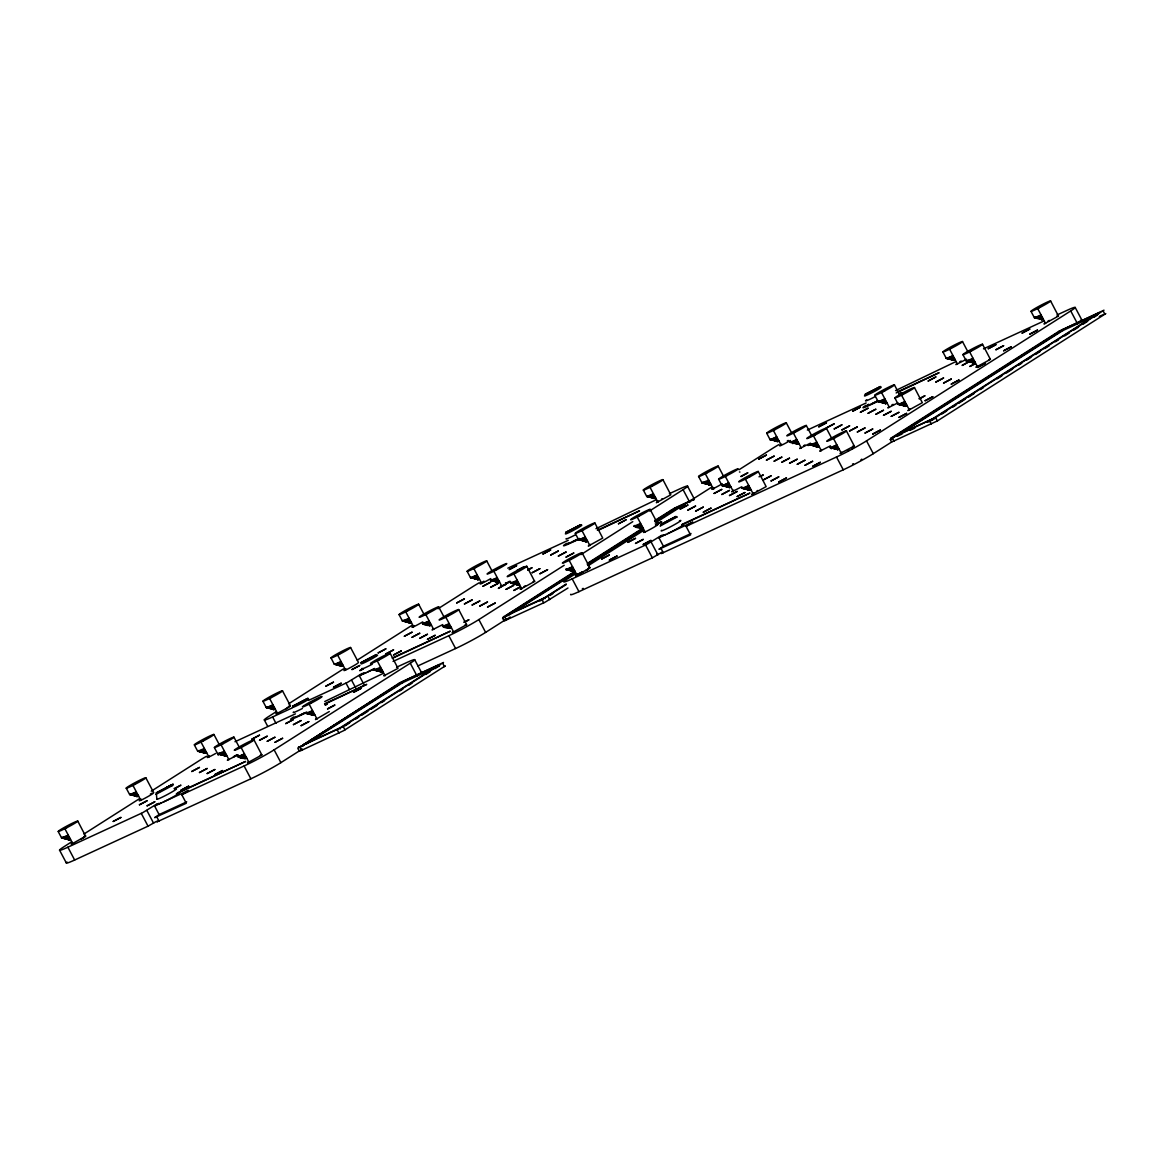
<?xml version="1.0" encoding="UTF-8"?>
<svg xmlns="http://www.w3.org/2000/svg" width="1164" height="1164" viewBox="0 0 1164 1164"><rect width="100%" height="100%" fill="white"/><g stroke="black" fill="none" stroke-linecap="round" stroke-linejoin="round"><path stroke-width="1.5" d="M68.254 835.112L67.556 835.446L69.593 839.724L65.344 836.509L68.938 839.855L63.525 837.309L68.938 839.855L70.509 839.375L67.556 835.446L61.59 837.934L58.2 831.533M81.32 839.055L85.132 836.625M77.741 821.027L85.641 836.203L71.848 843.987A11.131 0.742 -27.9 0 1 71.877 843.347M129.67 794.401L137.687 795.769L129.67 794.401L137.003 796.554L138.589 796.074L135.635 792.146L129.67 794.619L126.265 788.217M145.806 777.727L153.721 792.669L153.037 793.455A11.131 0.742 -27.9 0 1 142.634 799.435L139.927 800.687A11.131 0.742 -27.9 0 1 141.237 799.173M224.434 751.173L223.735 751.522L225.772 755.8L221.509 752.584L225.118 755.931L219.705 753.384L225.118 755.931L226.689 755.451L223.735 751.522L217.77 754.01L214.38 747.608M237.805 756.702L243.771 754.214L246.724 758.142C244.702 759.19 236.539 757.633 238.489 755.902M253.956 739.795L261.856 754.956L247.408 762.886L248.092 762.1M286.053 708.803L290.389 705.719L282.474 690.776M305.87 713.387L311.85 710.913L314.804 714.827L313.218 715.322L305.885 713.168L313.902 714.521L305.87 713.387L306.554 712.601M307.281 698.924L292.571 706.242L307.965 698.211L307.005 698.997M337.618 664.702L334.417 664.149L342.434 665.517M350.553 647.475L358.468 662.418L357.785 663.204A11.131 0.742 -27.9 0 1 347.381 669.184L344.66 670.435A11.131 0.742 -27.9 0 1 345.984 668.907M373.95 670.086L381.967 671.221L381.283 672.006L382.869 671.526L379.915 667.598L373.95 670.086L381.297 671.788L375.885 669.46L381.283 672.006L377.689 668.66L381.952 671.875L379.915 667.598L380.613 667.248M390.1 653.179L398.001 668.34L383.829 675.848M422.503 623.759L428.483 621.27L431.437 625.199C429.414 626.247 421.252 624.704 423.187 622.973M442.538 626.436L448.518 623.962L451.457 627.891C449.45 628.938 441.272 627.381 443.222 625.65M458.689 609.543L466.589 624.704L452.141 632.634L452.825 631.848M490.582 580.443L498.599 581.593L497.93 582.378L499.502 581.884L496.548 577.97L490.582 580.443L497.93 582.146L492.518 579.832L497.93 582.378L494.322 579.032L498.585 582.233L496.548 577.97L497.246 577.62M510.618 583.135L516.583 580.661L519.537 584.575L517.951 585.07L510.618 582.917L518.635 584.27L510.618 583.135L511.302 582.349M526.754 566.228L534.669 581.403L520.221 589.333L520.905 588.548M573.91 570.709L565.893 569.574L566.577 568.789M585.623 570.695L589.421 568.265M582.029 552.667L589.944 567.843L578.784 574.318M594.833 522.927L602.734 538.088L588.286 546.032L590.264 544.374M633.958 526.274L639.924 523.785L642.877 527.714C640.869 528.762 632.692 527.219 634.642 525.488M650.109 509.366L658.024 524.309L657.34 525.095A11.131 0.742 -27.9 0 1 646.937 531.075L644.216 532.326A11.131 0.742 -27.9 0 1 644.245 531.686M662.898 479.612L670.813 494.787L656.365 502.717L658.344 501.058M708.701 480.135L708.003 480.485L710.04 484.762L705.777 481.547L709.371 484.893L703.973 482.347L709.371 484.893L710.957 484.413L708.003 480.485L702.038 482.958L698.647 476.556M728.722 482.827L728.038 483.176L730.061 487.44L725.812 484.239L729.406 487.585L724.008 485.039L729.406 487.585L730.992 487.09L728.038 483.176L722.073 485.65L718.668 479.248M750.125 489.477L742.094 488.342L742.778 487.556M758.244 471.435L766.145 486.61L751.711 494.54L753.675 492.881M778.134 440.792L770.102 439.657L778.134 440.792L772.256 439.25M790.138 442.349L790.822 441.563L798.169 443.484L797.486 444.27L799.057 443.79L796.103 439.861L790.138 442.349L797.486 444.051L792.073 441.723L797.486 444.27L793.892 440.923L798.14 444.139L796.103 439.861L796.802 439.512M818.205 446.176L810.173 445.026L810.857 444.241M830.208 447.718L838.226 448.868L837.556 449.653L839.128 449.159L836.174 445.245L830.208 447.718L837.556 449.42L832.144 447.107L837.556 449.653L833.948 446.307L838.211 449.508L836.174 445.245L836.872 444.895M846.359 430.811L854.26 445.987L840.088 453.48M884.902 398.903L884.218 399.252L886.241 403.515L881.992 400.314L885.586 403.661L880.173 401.114L885.586 403.661L887.172 403.166L884.218 399.252L878.238 401.726L874.848 395.324M914.424 387.51L922.325 402.686L907.876 410.616L909.855 408.957M952.981 355.587L952.283 355.937L954.32 360.214L950.057 356.999L953.665 360.345L948.253 357.799L953.665 360.345L955.237 359.865L952.283 355.937L946.317 358.425L942.927 352.008M973.017 358.279L972.318 358.628L974.355 362.906L970.092 359.691L973.686 363.037L968.288 360.491L973.686 363.037L975.272 362.557L972.318 358.628L966.353 361.102L962.963 354.7M982.489 344.209L990.404 359.37L975.956 367.3L977.935 365.656M1050.568 300.894L1058.469 316.07L1044.021 323.999L1044.705 323.214M576.151 575.642L575.496 575.554A11.131 0.742 -27.9 0 1 577.475 574.114M156.864 799.319L156.383 793.775M361.131 663.524C359.007 666.303 385.269 651.811 375.332 655.783M228.057 759.423L227.373 760.208L238.023 754.825M316.157 718.799L315.473 719.585L329.281 711.568M432.79 629.171L432.106 629.957L442.771 624.573M800.425 447.762L799.741 448.547L810.406 443.164M888.525 407.138L887.856 407.924L897.968 402.846M956.604 363.837L955.92 364.623L966.571 359.225M62.274 837.149L61.59 837.934L68.938 839.637L62.245 837.804M198.418 750.533L197.735 751.318L205.766 752.453M267.007 706.897L266.338 707.683L274.355 708.818L266.338 707.45L273.671 709.604L275.257 709.123L272.303 705.195L266.338 707.683L262.933 701.281M218.454 753.224L217.77 754.01L225.118 755.712L218.425 753.879M403.151 620.281L402.468 621.067L410.499 622.202M478.579 578.901L477.895 579.687L479.466 579.206L476.513 575.278L470.547 577.766L467.157 571.349M579.366 539.048L578.683 539.834L586.714 540.969M647.446 495.733L646.762 496.519L654.779 497.668M575.482 575.685L577.49 574.39M702.721 482.172L702.038 482.958L709.385 484.675L702.692 482.827M722.742 484.864L722.073 485.65L729.421 487.352L722.728 485.519M739.94 472.046L739.46 471.973M878.922 400.94L878.238 401.726L885.6 403.428L878.907 401.595M947.001 357.639L946.317 358.425L953.665 360.127L946.972 358.279M898.957 403.632L898.273 404.417L906.305 405.552M967.037 360.316L966.353 361.102L973.701 362.819L967.008 360.971M969.714 361.422L962.061 365.452L969.452 361.393M861.84 459.154L860.909 459.838M1041.082 314.978L1040.398 315.328L1042.42 319.591L1038.172 316.39L1041.765 319.722L1036.353 317.175L1041.78 319.503L1034.418 317.801L1035.102 317.015L1042.449 318.936L1041.765 319.722L1043.337 319.242L1040.398 315.328L1034.418 317.801L1031.028 311.399M500.462 586.205L505.962 584.313L498.323 588.417L502.659 585.768M566.053 533.112C560.859 537.448 587.893 522.912 580.53 525.415M158.028 820.998L156.922 821.915L250.871 778.789A24.211 1.601 -27.9 0 0 280.902 762.638L302.291 749.034M299.119 746.779L298.26 747.506L341.91 727.238L443.513 662.462L399.863 682.73L297.868 748.423L299.235 750.984L300.603 750.78L343.715 730.643L445.332 665.881L443.702 666.492M573.925 571.961L502.993 617.255L543.399 598.733L566.184 584.59M510.239 617.036L504.798 620.674L545.203 602.137L567.988 588.009M662.316 552.638L661.225 553.569L843.274 469.805A24.211 1.601 -27.9 0 0 873.306 453.669L891.639 442.014L937.384 420.917L1105.8 313.596L1104.17 314.222M891.522 437.81L890.664 438.537L935.565 417.498L1103.996 310.177L1059.08 331.216L891.522 437.81L891.973 438.668L890.271 439.454L891.639 442.014M661.559 524.818L660.177 525.997L677.23 516.889L676.051 517.209M302.756 745.062L339.757 728.038L439.177 664.789L402.017 681.929L302.756 745.062L303.295 745.92M299.905 702.634L301.127 701.863M509.352 569.385L516.743 565.588L509.352 569.647M241.836 757.371L241.064 758.011L243.407 757.051M506.951 582.771L506.18 583.426L510.487 581.433M327.579 708.774L334.97 704.977L327.579 709.022M384.236 675.498L385.531 674.625M793.411 442.917L792.64 443.557L794.095 443.004M733.64 490.19L731.676 491.848L741.803 486.77M816.517 446.016L815.746 446.67L816.502 446.423M821.755 449.58L819.776 451.225L830.427 445.841M840.495 453.131L841.79 452.258M71.673 841.819L64.02 846.694A24.211 1.601 -27.9 0 0 67.876 847.203L142.648 812.705L157.402 803.655M83.924 834.035L139.025 798.97M151.276 791.185L200.252 760.019A24.051 1.601 -27.9 0 1 206.508 756.265M276.377 711.582L268.768 716.442A24.211 1.601 -27.9 0 0 272.609 716.951L292.179 707.93M288.585 703.827L343.467 668.907M357.188 660.177L412.085 625.257M437.999 608.772L473.064 586.467A24.051 1.601 -27.9 0 1 479.321 582.713M308.489 700.408L347.396 682.453L362.15 673.403M154.608 806.041L188.495 790.414L181.773 794.706L186.284 803.247L154.667 817.652L159.119 814.582L154.608 806.041L158.755 803.407M363.866 684.33L359.341 675.789L363.488 673.156M67.09 862.088A24.211 1.601 -27.9 0 0 74.656 860.021L148.046 826.178L156.631 821.275M181.773 794.706L244.091 765.97A24.211 1.601 -27.9 0 0 274.122 749.834L410.266 663.218L417.047 676.022M393.068 661.428L448.824 635.719A24.211 1.601 -27.9 0 0 478.855 619.583L564.205 565.282M580.967 554.617L632.779 521.661M649.541 510.996L683.079 489.666L689.859 502.47M587.631 563.231L642.47 528.34M654.663 520.599L674.262 508.29L693.628 499.24M574.929 571.902L507.329 614.927L544.49 597.787L566.228 583.979M587.194 564.104L642.368 529.009M654.619 521.21L674.829 508.362L694.239 499.414A24.211 1.601 -27.9 0 1 693.584 499.88M300.938 746.473L307.063 742.574M310.119 740.624L395.833 686.105M505.656 619.946L503.968 620.732L502.615 618.171L511.753 612.351M514.794 610.416L574.201 572.615M587.922 563.9L641.233 529.984M654.939 521.254L670.173 511.563M301.098 746.662L305.695 743.738M310.279 740.828L399.063 684.345L398.612 683.486M505.831 616.411L510.399 613.515M514.968 610.605L574.376 572.804M588.082 564.089L641.408 530.173M656.642 520.483L671.861 510.792L671.41 509.934M306.263 743.971L402.468 682.773L439.381 665.75M507.955 615.654L573.852 573.736M587.645 564.962L642.819 529.867M656.612 521.094L675.28 509.221L685.145 504.667M575.947 573.488L568.323 578.333A24.211 1.601 -27.9 0 0 572.179 578.857L646.951 544.345L661.705 535.294M588.14 565.733L643.023 530.813M655.23 523.043L711.641 487.163M739.082 469.703L772.62 448.358A24.051 1.601 -27.9 0 1 778.876 444.604M417.876 665.924L455.604 648.523A24.211 1.601 -27.9 0 0 485.635 632.387L507.009 618.797M345.053 725.827L349.622 722.917M355.718 719.046L358.759 717.111M361.8 715.162L367.897 711.291M370.938 709.356L377.034 705.486M381.603 702.576L384.644 700.641M399.878 690.95L402.919 689.015M409.015 685.13L412.056 683.195M425.762 674.48L430.331 671.57M434.899 668.674L439.468 665.764L438.93 664.891M549.83 595.546L552.885 593.596M658.897 537.695L692.798 522.069L686.062 526.346L690.587 534.887L658.955 549.292L663.422 546.236L658.897 537.695L663.058 535.047M570.826 594.266A24.211 1.601 -27.9 0 0 578.959 591.661L652.349 557.832L662.447 551.954M686.062 526.346L836.494 457.001A24.211 1.601 -27.9 0 0 866.525 440.865L1070.735 310.933L1077.515 323.752M1062.208 329.819L895 436.194L932.437 418.894L1099.66 312.519L1062.208 329.819L1062.659 330.663L897.153 435.962M890.271 439.454L894.84 436.544M897.895 434.608L1057.843 332.846M898.07 434.783L1059.531 332.06L1059.08 331.216M935.958 417.803L932.888 419.753L932.437 418.894M942.083 413.904L946.681 410.979M952.821 407.08L955.877 405.13M958.947 403.181L965.072 399.281M968.142 397.331L974.268 393.432M980.408 389.533L983.464 387.583M997.257 378.809L1001.855 375.885M1006.453 372.96L1012.578 369.061M1018.718 365.161L1021.774 363.212M1026.372 360.287L1030.969 357.363M1035.567 354.438L1040.165 351.513M1044.763 348.574L1049.361 345.65M1055.501 341.75L1058.556 339.801M1064.696 335.901L1069.294 332.977M1073.892 330.052L1078.49 327.128M1083.087 324.203L1087.671 321.279M1093.811 317.379L1096.866 315.429M288.41 707.377L276.596 713.736A11.131 0.742 -27.9 0 1 276.625 713.096M219.443 753.836L217.959 754.912L221.262 753.457M166.365 787.577L167.951 786.646M174.062 788.61L180.944 785.147L174.76 788.712M234.852 755.902L233.367 756.891L237.674 755M325.775 705.02L327.259 703.944L324.916 704.904M741.046 476.222L747.914 472.773L741.032 476.629M656.714 554.108L657.587 553.569M832.653 447.645L831.169 448.649L833.497 447.762M295.787 705.078C282.503 713.241 314.091 697.614 307.718 698.967M868.155 393.417C854.478 401.638 883.549 387.554 881.017 386.972M1062.659 330.663L1098.278 314.207M363.226 662.141L364.754 661.239M158.479 792.393L160.006 791.491M505.438 583.033L506.209 582.597M661.618 499.109L662.389 498.672M756.964 490.932L757.735 490.481M287.872 707.494L289.865 706.373M507.664 582.335L509.512 581.302M510.312 581.563L503.546 585.259M519.886 587.456L513.731 590.483L519.915 586.932M655.507 524.731L656.38 524.222M749.456 476.818L750.329 476.323M810.406 444.037L808.049 445.536L811.352 444.168M899.583 394.174L901.94 392.588L898.637 394.043M760.965 476.425L763.322 474.839L759.015 476.818M918.891 398.714L925.06 395.687L919.749 398.83M852.077 448.707L852.95 448.198M524.018 586.569L525.473 585.725M803.538 445.768L805.008 444.939M959.718 361.844L961.188 361.015M891.653 405.159L893.108 404.315M1047.818 321.235L1049.288 320.391M302 701.354L302.975 700.83M363.037 668.543L359.705 670.668L363.008 669.213M463.723 622.216L469.019 619.684L464.669 622.347M169.9 786.238L173.232 784.114L168.925 786.107M235.725 755.392L236.699 754.854M577.839 574.187L579.817 573.125M579.788 573.794L583.12 571.669L582.364 571.917M975.054 363.954L969.772 366.485L975.083 363.343M161.752 790.501L163.629 789.483M666.055 522.156L667.932 521.137M787.286 440.938L788.232 440.443M527.83 569.647L532.152 567.654L527.816 570.302M657.354 523.684L661.661 521.705L655.492 525.255M477.211 574.929L476.513 575.278L478.549 579.556L474.286 576.34L477.895 579.687L472.482 577.14L477.895 579.468L470.562 577.533L477.109 578.508L470.562 577.533L477.895 579.468L471.202 577.62M653.426 493.696L646.762 496.519L643.372 490.117M409.131 618.244L402.468 621.067L399.077 614.665M483.948 581.185A11.131 0.742 -27.9 0 0 480.805 583.819L483.526 582.567A11.131 0.742 -27.9 0 0 490.801 578.566M776.766 436.835L770.102 439.657L766.712 433.255M585.346 536.997L578.683 539.834L575.292 533.418M341.067 661.545L334.403 664.368L331.012 657.966M414.049 625.606A11.131 0.742 -27.9 0 0 412.74 627.134L415.446 625.883A11.131 0.742 -27.9 0 0 422.736 621.882M429.167 620.921L428.483 621.27L430.505 625.548L426.257 622.333L429.851 625.679L424.438 623.133L429.865 625.461L422.517 623.526L430.534 624.893M781.684 444.197A11.131 0.742 -27.9 0 0 780.36 445.725L783.081 444.473A11.131 0.742 -27.9 0 0 790.371 440.472M517.282 580.312L516.583 580.661L518.62 584.925L514.357 581.724L517.951 585.07L512.553 582.524L517.965 584.837L511.272 583.004M272.987 704.846L272.303 705.195L274.326 709.473L270.077 706.257L273.671 709.604L268.273 707.057L273.685 709.385L266.993 707.537M640.622 523.436L639.924 523.785L641.961 528.063L637.712 524.848L641.306 528.194L635.893 525.648L641.32 527.976L633.973 526.041L640.389 527.132M713.619 487.498A11.131 0.742 -27.9 0 0 712.295 489.026L715.002 487.774A11.131 0.742 -27.9 0 0 722.291 483.773M449.202 623.613L448.518 623.962L450.541 628.24L446.292 625.024L449.886 628.371L444.473 625.825L449.901 628.153L442.553 626.217L450.57 627.585L447.631 626.814M204.398 748.496L197.735 751.318L194.344 744.916M303.979 700.292L305.812 699.389M816.837 442.204L810.173 445.026M572.557 566.752L565.893 569.574M904.937 401.595L898.273 404.417L894.883 398.015M136.319 791.796L135.635 792.146L137.658 796.423L133.409 793.208L137.003 796.554L131.605 794.008L137.017 796.336L130.324 794.488M209.316 755.858A11.131 0.742 -27.9 0 0 207.992 757.386L210.713 756.134A11.131 0.742 -27.9 0 0 215.762 753.414M748.758 485.519L742.094 488.342M580.254 572.906L581.651 572.222M575.729 575.729L578.857 574.39M312.534 710.564L311.85 710.913L313.873 715.176L309.624 711.975L313.218 715.322L307.805 712.775L313.232 715.089L306.525 713.256M150.36 794.052L152.149 793.15M244.469 753.865L243.771 754.214L245.808 758.491L241.545 755.276L245.153 758.622L239.74 756.076L245.153 758.404L237.805 756.469L244.222 757.56M875.488 389.46L877.263 388.587M443.557 617.56L445.143 616.833M577.81 574.812L576.238 575.54M852.106 448.082L853.692 447.354M849.138 450.25L847.552 450.977M577.708 526.695L579.265 525.968M359.341 675.789L374.313 668.893M663.422 546.236L691.009 533.505M159.119 814.582L186.72 801.865M507.795 568.178L568.236 540.314M656.263 499.72L595.983 528.703M669.387 493.682L679.223 489.142A24.211 1.601 -27.9 0 1 683.079 489.666M807.35 430.069L866.161 402.962M955.702 361.684L895.538 390.595M983.493 348.865L1043.992 320.973M1057.072 314.949L1066.879 310.424A24.211 1.601 -27.9 0 1 1070.735 310.933M573.052 541.449L579.541 538.466M597.379 530.246L639.545 510.807L598.194 530.333M872.607 403.355L877.481 401.114M896.935 392.137L939.101 372.713L896.149 392.966M578.843 539.252L569.152 543.719A16.471 1.091 -27.9 0 1 566.533 543.37M878.398 401.158L868.708 405.625A16.471 1.091 -27.9 0 1 866.089 405.261M1099.311 316.463L1102.555 314.964M392.253 657.966L450.337 631.179L392.472 658.329M682.133 524.324L749.907 493.085L682.279 524.731M587.98 569.269L586.845 569.967M234.983 741.73L295.423 713.867M383.451 673.287L324.741 701.528M396.575 667.234L406.411 662.709A24.211 1.601 -27.9 0 1 410.266 663.218M502.615 618.171L504.303 617.386L503.852 616.527M539.863 601.002L543.05 599.533M897.284 436.209L902.056 434.012M910.015 430.345L914.788 428.148M927.519 422.27L932.306 420.073M300.239 715.016L306.729 712.019M324.567 703.798L366.733 684.374L325.396 703.885M306.03 712.819L296.34 717.286A16.471 1.091 -27.9 0 1 293.721 716.937M397.361 685.13L399.063 684.345M177.83 792.684L245.604 761.431L176.346 793.833A11.625 0.771 -27.9 0 1 176.826 794.75A11.625 0.771 -27.9 0 1 163.266 802.054M83.677 837.629L82.542 838.313M673.418 518.358L674.887 517.689M712.79 489.375L713.998 488.865M582.335 588.751L583.208 588.373M170.599 786.049L172.941 785.249L155.874 794.357M1056.897 316.332L1058.483 315.837M988.833 359.632L990.404 359.152M852.688 446.248L854.26 445.768M656.438 524.789L658.024 524.309M533.097 581.665L534.669 581.171M853.43 463.767L852.499 464.072M588.373 568.105L589.944 567.625M465.018 624.966L466.604 624.486M288.817 706.199L290.389 705.719M260.285 755.218L261.856 754.738M84.07 836.465L85.656 835.97M1042.449 318.936L1035.072 317.67M954.335 359.56L946.317 358.192L953.665 360.127M903.089 405.014L898.288 404.199L905.621 406.338L907.207 405.858L904.253 401.929L906.276 406.207L902.027 402.991L905.621 406.338L900.209 403.792L905.636 406.12L898.928 404.286M884.669 402.599L878.253 401.507L885.6 403.428M816.59 445.899L810.173 444.808L817.521 446.961L819.092 446.481L816.139 442.553L818.176 446.831L813.912 443.615L817.521 446.961L812.108 444.415L817.521 446.743L810.828 444.895M798.169 443.484L790.793 442.204M748.525 489.2L742.108 488.123L749.441 490.262L751.027 489.782L748.074 485.854L750.096 490.131L745.848 486.916L749.441 490.262L744.029 487.716L749.456 490.044L742.763 488.211M728.489 486.523L722.073 485.432L729.421 487.352M710.055 484.108L702.038 482.74L709.385 484.675M653.179 497.392L646.762 496.301L654.095 498.454L655.681 497.959L652.728 494.045L654.765 498.308L650.501 495.107L654.095 498.454L648.697 495.908L654.11 498.221L647.417 496.388M581.898 540.154L578.697 539.601L586.03 541.755L587.602 541.275L584.648 537.346L586.685 541.624L582.437 538.408L586.03 541.755L580.618 539.208L586.03 541.536L579.337 539.689M572.31 570.447L565.893 569.356L573.226 571.509L574.812 571.015L571.859 567.101L573.896 571.364L569.633 568.163L573.226 571.509L567.828 568.963L573.241 571.277L566.548 569.443M407.298 621.663L402.482 620.849L409.815 622.987L411.401 622.507L408.448 618.593L410.47 622.856L406.221 619.641L409.815 622.987L404.403 620.441L409.83 622.769L403.137 620.936M220.985 754.33L217.784 753.792L225.118 755.712M199.35 751.362L202.551 751.915M69.622 839.069L61.605 837.716L68.938 839.637M971.431 361.48L974.37 362.251L966.353 360.884L973.701 362.819M830.208 447.5L837.556 449.42L830.863 447.587M770.117 439.439L777.45 441.578L779.022 441.098L776.068 437.184L778.105 441.447L773.856 438.231L777.45 441.578L772.038 439.032L777.45 441.36L770.757 439.526M490.582 580.225L497.93 582.146L491.237 580.312M373.95 669.853L381.297 671.788L374.604 669.94M334.417 664.149L341.75 666.303L343.322 665.823L340.368 661.894L342.405 666.157L338.157 662.956L341.75 666.303L336.338 663.756L341.75 666.084L335.057 664.237M199.219 751.478L205.082 753.239L206.654 752.759L203.7 748.845L205.737 753.108L201.488 749.907L205.082 753.239L199.67 750.693L205.082 753.021L198.389 751.187M634.613 526.128L641.32 527.976M443.193 626.305L449.901 628.153M423.172 623.613L429.865 625.461M238.46 756.556L245.153 758.404M1103.137 310.904L1104.942 314.324M1075.201 307.485L1081.996 320.289M1062.805 329.499L1063.256 330.343M1037.691 308.562L1045.607 323.519M969.627 351.877L977.527 366.82M962.468 341.518L967.997 351.979M949.591 349.185L957.506 364.128M935.565 417.498L937.384 420.917M929.57 420.728L931.375 424.147M901.547 395.178L909.462 410.121M894.389 384.818L899.932 395.28M881.512 392.501L889.427 407.444M892.293 437.911L894.098 441.331M866.525 440.865L873.306 453.669M833.482 438.493L841.383 453.436M826.324 428.134L831.853 438.595M836.494 457.001L843.274 469.805M813.447 435.802L821.362 450.744M806.288 425.442L811.817 435.903M793.411 433.11L801.327 448.053M786.253 422.75L790.996 431.713M773.376 430.418L781.291 445.376M745.367 479.102L753.283 494.06M725.332 476.425L733.247 491.368M718.173 466.066L723.717 476.527M705.297 473.733L713.212 488.676M687.546 486.203L694.326 499.021M675.135 508.217L675.586 509.075M674.553 508.537L675.004 509.381M650.021 487.294L657.936 502.237M661.05 548.506L663.305 552.769M651.127 542.031L657.907 554.835M637.232 517.034L645.147 531.977M645.569 545.014L652.349 557.832M581.956 530.595L589.872 545.538M569.152 560.35L577.068 575.292M572.179 578.857L578.959 591.661M547.909 596.23L549.714 599.635M544.781 597.627L544.956 598.645L544.185 597.947M541.9 599.445L543.704 602.865M513.877 573.91L521.792 588.853M493.856 571.218L501.757 586.161M486.698 560.859L492.227 571.32M504.623 616.629L506.427 620.048M473.821 568.527L481.736 583.47M478.855 619.583L485.635 632.387M445.812 617.211L453.727 632.154M438.653 606.851L444.197 617.313M448.824 635.719L455.604 648.523M425.777 614.519L433.692 629.462M418.618 604.16L424.162 614.621M442.655 663.189L444.473 666.594M405.741 611.827L413.657 626.785M414.733 659.77L421.514 672.574M402.322 681.769L402.773 682.628M401.74 682.089L402.191 682.948M377.223 660.846L385.124 675.789M351.557 680.14L355.806 688.142M337.676 655.143L345.592 670.086M345.999 683.123L349.404 689.524M343.162 726.482L344.981 729.886M340.034 727.878L340.208 728.897L339.452 728.198M337.167 729.697L338.971 733.116M309.144 704.162L317.059 719.105M299.89 746.895L301.694 750.3M269.597 698.444L277.512 713.387M272.609 716.951L275.999 723.353M264.286 719.89L267.691 726.292M274.122 749.834L280.902 762.638M241.079 747.463L248.98 762.405M233.92 737.103L239.449 747.564M244.091 765.97L250.871 778.789M221.044 744.771L228.959 759.714M213.885 734.411L219.429 744.873M201.008 742.079L208.923 757.036M156.747 816.852L159.017 821.129M146.824 810.391L153.604 823.195M132.929 785.394L140.844 800.337M141.266 813.374L148.046 826.178M64.864 828.695L72.779 843.638M67.876 847.203L74.656 860.021M59.553 850.142L66.333 862.961M420.801 672.472A24.211 1.601 -27.9 0 1 420.771 673.432M304.633 712.804A11.625 0.771 -27.9 0 1 295.38 716.573M161.505 802.854A11.625 0.771 -27.9 0 1 158.74 803.582M175.124 789.192A11.131 0.742 -27.9 0 1 167.558 794.43A11.131 0.742 -27.9 0 1 157.446 798.635M302.393 708.483A11.131 0.742 -27.9 0 1 293.532 712.092M577.446 539.252A11.625 0.771 -27.9 0 1 568.192 543.006M374.59 668.471A11.625 0.771 -27.9 0 1 368.013 671.803M366.238 672.603A11.625 0.771 -27.9 0 1 363.488 673.33M372.291 664.178A11.131 0.742 -27.9 0 1 362.179 668.383M575.205 534.931A11.131 0.742 -27.9 0 1 566.344 538.539M877.001 401.144A11.625 0.771 -27.9 0 1 868.635 404.257M679.412 520.832A11.131 0.742 -27.9 0 1 671.846 526.084A11.131 0.742 -27.9 0 1 661.749 530.275M682.046 524.891A11.625 0.771 -27.9 0 1 681.798 525.953L680.329 526.87A11.625 0.771 -27.9 0 1 667.569 533.694M665.793 534.494A11.625 0.771 -27.9 0 1 662.985 535.455M1080.381 320.449A24.211 1.601 -27.9 0 1 1081.793 320.638M1081.24 321.162A24.211 1.601 -27.9 0 1 1080.338 321.861M874.775 396.822A11.131 0.742 -27.9 0 1 866.744 399.805M884.465 390.566A11.131 0.742 -27.9 0 1 885.193 390.566M113.228 821.449L120.867 817.434L113.228 821.449M139.418 804.79L147.057 800.774L139.418 804.79M147.115 805.823L154.754 801.807L147.115 805.823M181.002 790.211L188.641 786.18L181.002 790.211M191.769 771.485L199.422 767.454L191.769 771.485M199.481 772.518L207.119 768.502L199.481 772.518M207.192 773.551L214.831 769.535L207.192 773.551M214.889 774.584L222.528 770.568L214.889 774.584M251.846 739.198L259.485 735.182L251.846 739.198M259.543 740.231L267.196 736.215L259.543 740.231M267.254 741.279L274.893 737.249L267.254 741.279M274.966 742.312L282.605 738.282L274.966 742.312M285.733 723.586L293.372 719.556L285.733 723.586M293.43 724.619L301.083 720.589L293.43 724.619M301.141 725.652L308.78 721.622L301.141 725.652M325.818 686.207L333.471 682.177L325.818 686.207M333.53 687.24L341.168 683.21L333.53 687.24M352.008 669.547L359.647 665.532L352.008 669.547M353.507 692.333L361.146 688.317L353.507 692.333M378.184 652.888L385.822 648.872L378.184 652.888M385.895 653.921L393.534 649.905L385.895 653.921M393.592 654.954L401.245 650.938L393.592 654.954M404.374 636.228L412.012 632.212L404.374 636.228M412.071 637.261L419.709 633.245L412.071 637.261M419.782 638.294L427.421 634.278L419.782 638.294M427.479 639.342L435.132 635.311L427.479 639.342M456.724 602.923L464.378 598.893L456.724 602.923M464.436 603.956L472.075 599.926L464.436 603.956M472.148 604.989L479.786 600.973L472.148 604.989M479.844 606.022L487.483 602.006L479.844 606.022M482.914 586.263L490.553 582.247L482.914 586.263M487.556 607.055L495.195 603.039L487.556 607.055M490.611 587.296L498.265 583.28L490.611 587.296M506.034 589.362L513.673 585.346L506.034 589.362M516.801 570.636L524.44 566.621L516.801 570.636M532.21 572.703L539.849 568.687L532.21 572.703M539.921 573.75L547.56 569.72L539.921 573.75M542.977 553.991L550.63 549.961L542.977 553.991M550.688 555.024L558.327 550.994L550.688 555.024M558.385 556.057L566.039 552.027L558.385 556.057M566.097 557.09L573.736 553.06L566.097 557.09M601.657 559.04L609.31 555.01L601.657 559.04M609.369 560.073L617.007 556.043L609.369 560.073M618.462 523.771L626.101 519.755L618.462 523.771M627.847 542.38L635.486 538.365L627.847 542.38M635.544 543.413L643.197 539.398L635.544 543.413M643.256 544.446L650.894 540.431L643.256 544.446M680.212 509.061L687.851 505.045L680.212 509.061M687.909 510.094L695.548 506.078L687.909 510.094M695.621 511.127L703.26 507.111L695.621 511.127M703.318 512.175L710.971 508.144L703.318 512.175M714.099 493.449L721.738 489.418L714.099 493.449M721.796 494.482L729.435 490.451L721.796 494.482M729.508 495.515L737.147 491.484L729.508 495.515M737.205 496.548L744.858 492.518L737.205 496.548M758.753 459.096L766.392 455.08L758.753 459.096M763.395 479.888L771.034 475.872L763.395 479.888M766.45 460.129L774.104 456.113L766.45 460.129M771.092 480.921L778.731 476.905L771.092 480.921M774.162 461.162L781.801 457.146L774.162 461.162M778.803 481.954L786.442 477.938L778.803 481.954M781.873 462.195L789.512 458.179L781.873 462.195M789.57 463.228L797.209 459.213L789.57 463.228M797.282 464.261L804.921 460.246L797.282 464.261M804.979 465.294L812.618 461.279L804.979 465.294M812.69 466.328L820.329 462.312L812.69 466.328M818.816 426.824L826.455 422.794L818.816 426.824M826.527 427.857L834.166 423.827L826.527 427.857M834.224 428.89L841.878 424.86L834.224 428.89M841.936 429.923L849.575 425.893L841.936 429.923M849.633 430.956L857.286 426.926L849.633 430.956M852.703 411.198L860.341 407.167L852.703 411.198M857.344 431.989L864.983 427.959L857.344 431.989M860.414 412.231L868.053 408.215L860.414 412.231M865.056 433.023L872.694 429.007L865.056 433.023M868.111 413.264L875.764 409.248L868.111 413.264M872.753 434.056L880.391 430.04L872.753 434.056M875.823 414.297L883.461 410.281L875.823 414.297M883.52 415.33L891.173 411.314L883.52 415.33M891.231 416.363L898.87 412.347L891.231 416.363M898.943 417.396L906.581 413.38L898.943 417.396M925.118 400.736L932.757 396.72L925.118 400.736M928.188 380.992L935.827 376.961L928.188 380.992M935.885 382.025L943.538 377.994L935.885 382.025M943.597 383.058L951.235 379.028L943.597 383.058M951.294 384.091L958.947 380.061L951.294 384.091M977.484 367.431L985.122 363.415L977.484 367.431M988.251 348.705L995.889 344.69L988.251 348.705M995.962 349.738L1003.601 345.723L995.962 349.738M1003.659 350.771L1011.312 346.756L1003.659 350.771M1022.138 333.079L1029.776 329.063L1022.138 333.079M1029.849 334.112L1037.488 330.096L1029.849 334.112M156.311 792.888L171.632 784.842L156.311 792.888M361.058 662.636L376.365 654.59L361.058 662.636M660.614 524.528L675.935 516.496L660.614 524.528M565.689 532.385L580.778 524.658L565.689 532.385M865.245 394.276L880.333 386.55L865.245 394.276M475.61 567.625L473.122 568.876A11.131 0.742 -27.9 0 1 469.136 569.691A11.131 0.742 -27.9 0 1 484.762 561.47L486.043 560.99A11.131 0.742 -27.9 0 1 475.61 567.625M651.811 486.392L649.337 487.643A11.131 0.742 -27.9 0 1 645.336 488.458A11.131 0.742 -27.9 0 1 660.963 480.237L662.243 479.757A11.131 0.742 -27.9 0 1 651.811 486.392M407.531 610.925L405.057 612.177A11.131 0.742 -27.9 0 1 401.056 613.006A11.131 0.742 -27.9 0 1 416.683 604.785L417.963 604.291A11.131 0.742 -27.9 0 1 407.531 610.925M495.646 570.316L493.158 571.568A11.131 0.742 -27.9 0 1 489.156 572.382A11.131 0.742 -27.9 0 1 504.798 564.162L506.064 563.682A11.131 0.742 -27.9 0 1 495.646 570.316M775.166 429.531L772.678 430.767A11.131 0.742 -27.9 0 1 768.691 431.597A11.131 0.742 -27.9 0 1 784.318 423.376L785.598 422.881A11.131 0.742 -27.9 0 1 775.166 429.531M583.746 529.693L581.258 530.944A11.131 0.742 -27.9 0 1 577.271 531.773A11.131 0.742 -27.9 0 1 592.898 523.538L594.178 523.058A11.131 0.742 -27.9 0 1 583.746 529.693M339.466 654.241L336.978 655.492A11.131 0.742 -27.9 0 1 332.991 656.307A11.131 0.742 -27.9 0 1 348.618 648.086L349.898 647.606A11.131 0.742 -27.9 0 1 339.466 654.241M951.381 348.283L948.893 349.535A11.131 0.742 -27.9 0 1 944.906 350.364A11.131 0.742 -27.9 0 1 960.533 342.129L961.799 341.649A11.131 0.742 -27.9 0 1 951.381 348.283M427.566 613.617L425.093 614.868A11.131 0.742 -27.9 0 1 421.092 615.698A11.131 0.742 -27.9 0 1 436.718 607.462L437.999 606.982A11.131 0.742 -27.9 0 1 427.566 613.617M707.086 472.831L704.613 474.083A11.131 0.742 -27.9 0 1 700.612 474.897A11.131 0.742 -27.9 0 1 716.238 466.677L717.519 466.197A11.131 0.742 -27.9 0 1 707.086 472.831M1039.481 307.674L1036.993 308.911A11.131 0.742 -27.9 0 1 1033.006 309.74A11.131 0.742 -27.9 0 1 1048.633 301.52L1049.913 301.04A11.131 0.742 -27.9 0 1 1039.481 307.674M515.667 573.008L513.193 574.245A11.131 0.742 -27.9 0 1 509.192 575.074A11.131 0.742 -27.9 0 1 524.818 566.853L526.099 566.373A11.131 0.742 -27.9 0 1 515.667 573.008M795.201 432.208L792.713 433.459A11.131 0.742 -27.9 0 1 788.726 434.288A11.131 0.742 -27.9 0 1 804.353 426.053L805.634 425.573A11.131 0.742 -27.9 0 1 795.201 432.208M271.387 697.542L268.913 698.793A11.131 0.742 -27.9 0 1 264.912 699.622A11.131 0.742 -27.9 0 1 280.539 691.387L281.819 690.907A11.131 0.742 -27.9 0 1 271.387 697.542M883.301 391.599L880.828 392.835A11.131 0.742 -27.9 0 1 876.827 393.665A11.131 0.742 -27.9 0 1 892.453 385.444L893.734 384.964A11.131 0.742 -27.9 0 1 883.301 391.599M639.021 516.132L636.533 517.383A11.131 0.742 -27.9 0 1 632.547 518.213A11.131 0.742 -27.9 0 1 648.173 509.992L649.454 509.497A11.131 0.742 -27.9 0 1 639.021 516.132M971.402 350.975L968.928 352.226A11.131 0.742 -27.9 0 1 964.927 353.041A11.131 0.742 -27.9 0 1 980.554 344.82L981.834 344.34A11.131 0.742 -27.9 0 1 971.402 350.975M447.602 616.309L445.114 617.56A11.131 0.742 -27.9 0 1 441.127 618.375A11.131 0.742 -27.9 0 1 456.754 610.154L458.034 609.674A11.131 0.742 -27.9 0 1 447.602 616.309M727.122 475.523L724.648 476.774A11.131 0.742 -27.9 0 1 720.647 477.589A11.131 0.742 -27.9 0 1 736.274 469.368L737.554 468.888A11.131 0.742 -27.9 0 1 727.122 475.523M202.798 741.192L200.31 742.428A11.131 0.742 -27.9 0 1 196.323 743.258A11.131 0.742 -27.9 0 1 211.95 735.037L213.23 734.557A11.131 0.742 -27.9 0 1 202.798 741.192M815.236 434.899L812.748 436.151A11.131 0.742 -27.9 0 1 808.762 436.966A11.131 0.742 -27.9 0 1 824.388 428.745L825.654 428.265A11.131 0.742 -27.9 0 1 815.236 434.899M570.942 559.447L568.469 560.699A11.131 0.742 -27.9 0 1 564.467 561.514A11.131 0.742 -27.9 0 1 580.094 553.293L581.374 552.813A11.131 0.742 -27.9 0 1 570.942 559.447M903.337 394.276L900.849 395.527A11.131 0.742 -27.9 0 1 896.862 396.357A11.131 0.742 -27.9 0 1 912.489 388.136L913.769 387.641A11.131 0.742 -27.9 0 1 903.337 394.276M379.013 659.944L376.525 661.196A11.131 0.742 -27.9 0 1 372.524 662.025A11.131 0.742 -27.9 0 1 388.15 653.79L389.431 653.31A11.131 0.742 -27.9 0 1 379.013 659.944M134.718 784.492L132.245 785.744A11.131 0.742 -27.9 0 1 128.244 786.558A11.131 0.742 -27.9 0 1 143.87 778.338L145.151 777.858A11.131 0.742 -27.9 0 1 134.718 784.492M747.157 478.2L744.684 479.452A11.131 0.742 -27.9 0 1 740.682 480.281A11.131 0.742 -27.9 0 1 756.309 472.06L757.589 471.566A11.131 0.742 -27.9 0 1 747.157 478.2M222.833 743.869L220.345 745.12A11.131 0.742 -27.9 0 1 216.358 745.949A11.131 0.742 -27.9 0 1 231.985 737.729L233.266 737.234A11.131 0.742 -27.9 0 1 222.833 743.869M835.272 437.591L832.784 438.843A11.131 0.742 -27.9 0 1 828.783 439.657A11.131 0.742 -27.9 0 1 844.424 431.437L845.69 430.956A11.131 0.742 -27.9 0 1 835.272 437.591M310.933 703.26L308.445 704.511A11.131 0.742 -27.9 0 1 304.459 705.326A11.131 0.742 -27.9 0 1 320.085 697.105L321.366 696.625A11.131 0.742 -27.9 0 1 310.933 703.26M66.654 827.793L64.166 829.044A11.131 0.742 -27.9 0 1 60.179 829.874A11.131 0.742 -27.9 0 1 75.806 821.653L77.086 821.158A11.131 0.742 -27.9 0 1 66.654 827.793M242.869 746.561L240.381 747.812A11.131 0.742 -27.9 0 1 236.379 748.627A11.131 0.742 -27.9 0 1 252.021 740.406L253.286 739.926A11.131 0.742 -27.9 0 1 242.869 746.561"/></g></svg>
